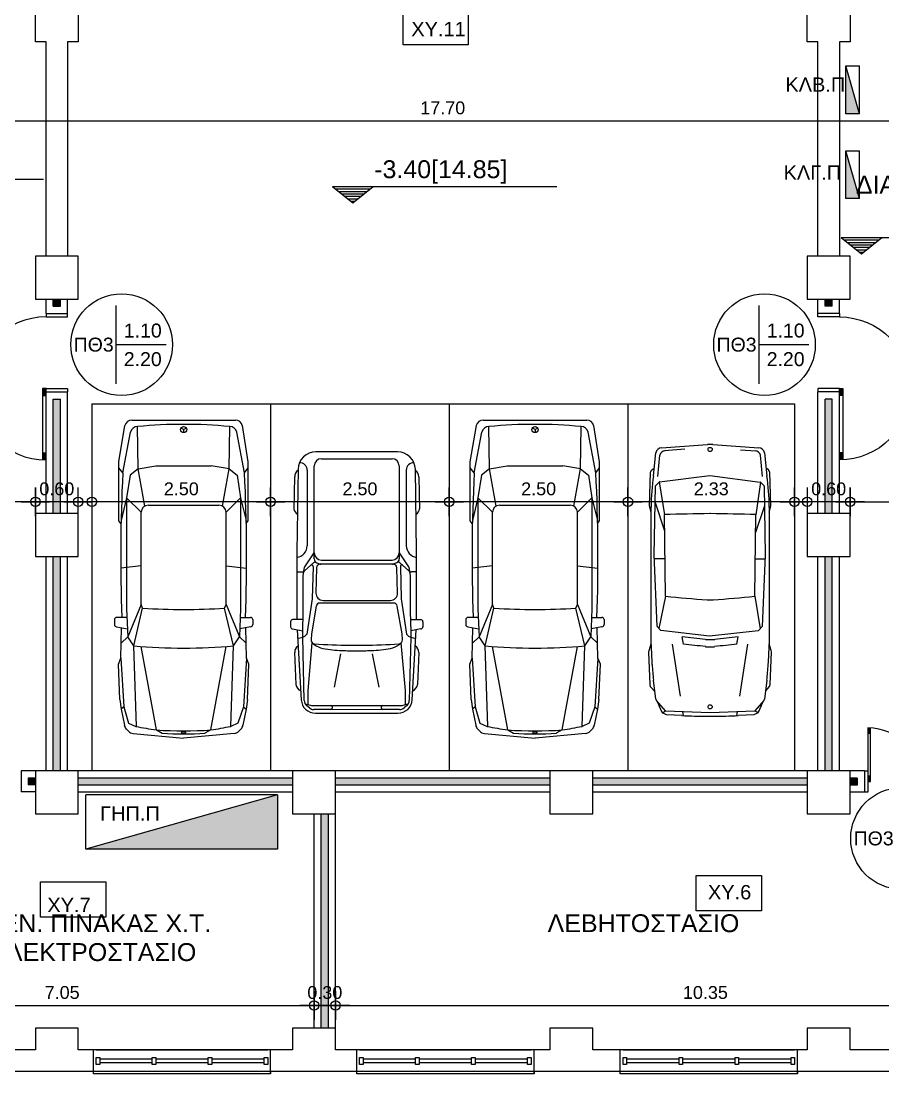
# Model space of a CAD drawing. Header units: metres. Extents: x -11 to 85, y -301 to 135.
# Drawn here: x 25.37 to 37.43, y -285.64 to -270.91 of the extents above; entities that cross this region are included whole.
import ezdxf
from ezdxf.enums import TextEntityAlignment as Align

# ---------------------------------------------------------------- set-up
doc = ezdxf.new("R2010")
doc.units = ezdxf.units.M
doc.header["$LTSCALE"] = 0.036
doc.header["$PDMODE"] = 2
for name, color, linetype in [('arxitek ypogeio', 252, 'Continuous'), ('DIMBLK', 252, 'Continuous'), ('electext', 20, 'Continuous'), ('HLEK-SYMBOL', 3, 'Continuous'), ('HLEK_FL001_SYMBOLS', 230, 'Continuous'), ('Parathira', 252, 'Continuous')]:
    doc.layers.add(name, color=color, linetype=linetype)
doc.styles.add('COMU-N', font='arial.ttf')
doc.styles.get("Standard").update_dxf_attribs({"font": 'arial.ttf'})
doc.styles.add('W4MS2', font='W4MS2.shx')
doc.dimstyles.new('CADWDOT', dxfattribs={"dimscale": 0.1, "dimtxt": 1.8, "dimasz": 0.08, "dimexe": 2, "dimexo": 0, "dimgap": 0.09, "dimtad": 0, "dimrnd": 0.001, "dimzin": 0, "dimdsep": 46, "dimtxsty": 'Standard', "dimblk1": 'ARTDIM', "dimblk2": 'ARTDIM', "dimsah": 1, "dimcen": 0.09, "dimdle": 0.05, "dimse1": 1, "dimse2": 1, "dimadec": 0, "dimazin": 0, "dimtfac": 1, "dimtmove": 0, "dimatfit": 3, "dimldrblk": 'ARTDIM', "dimfxl": 2, "dimtvp": 0.9999, "dimtolj": 1, "dimtzin": 0, "dimarcsym": 0})

# ---------------------------------------------------------------- blocks, each defined once
blk = doc.blocks.new('ARTDIM')
at = {"layer": 'DIMBLK'}
for p, q in [((0, -24.9975), (0, 24.9975)), ((-24.9975, 0), (24.9975, 0))]:
    blk.add_line(p, q, dxfattribs=at)
blk.add_circle((0, 0), 8.25, dxfattribs=at)
blk = doc.blocks.new('*D1587')
at = {"layer": 'arxitek ypogeio', "color": 0, "lineweight": -2}
blk.add_line((22.432, -272.303), (40.116, -272.303), dxfattribs=at)
at = {"layer": 'Defpoints', "color": 0, "transparency": 16777216}
for p in [(40.124, -272.303), (22.424, -272.383), (40.124, -272.696)]:
    blk.add_point(p, dxfattribs=at)
at = {"layer": 'arxitek ypogeio', "color": 0, "lineweight": -2, "xscale": 0.008, "yscale": 0.008, "zscale": 0.008, "rotation": 180}
blk.add_blockref('ARTDIM', (22.424, -272.303), dxfattribs=at)
at = {"layer": 'arxitek ypogeio', "color": 0, "lineweight": -2, "xscale": 0.008, "yscale": 0.008, "zscale": 0.008}
blk.add_blockref('ARTDIM', (40.124, -272.303), dxfattribs=at)
at = {"layer": 'arxitek ypogeio', "color": 0, "insert": (31.274, -272.123), "char_height": 0.18, "attachment_point": 5}
blk.add_mtext('\\A1;17.70', dxfattribs=at)
blk = doc.blocks.new('*D1596')
at = {"layer": 'arxitek ypogeio', "color": 0, "lineweight": -2}
blk.add_line((22.432, -284.677), (29.466, -284.677), dxfattribs=at)
at = {"layer": 'Defpoints', "color": 0, "transparency": 16777216}
for p in [(22.424, -282.583), (29.474, -282.583), (29.474, -284.677)]:
    blk.add_point(p, dxfattribs=at)
at = {"layer": 'arxitek ypogeio', "color": 0, "lineweight": -2, "xscale": 0.008, "yscale": 0.008, "zscale": 0.008, "rotation": 180}
blk.add_blockref('ARTDIM', (22.424, -284.677), dxfattribs=at)
at = {"layer": 'arxitek ypogeio', "color": 0, "lineweight": -2, "xscale": 0.008, "yscale": 0.008, "zscale": 0.008}
blk.add_blockref('ARTDIM', (29.474, -284.677), dxfattribs=at)
at = {"layer": 'arxitek ypogeio', "color": 0, "insert": (25.949, -284.497), "char_height": 0.18, "attachment_point": 5}
blk.add_mtext('\\A1;7.05', dxfattribs=at)
blk = doc.blocks.new('*D1597')
at = {"layer": 'arxitek ypogeio', "color": 0, "lineweight": -2}
blk.add_line((29.482, -284.677), (29.766, -284.677), dxfattribs=at)
at = {"layer": 'Defpoints', "color": 0, "transparency": 16777216}
for p in [(29.474, -283.496), (29.774, -283.496), (29.774, -284.677)]:
    blk.add_point(p, dxfattribs=at)
at = {"layer": 'arxitek ypogeio', "color": 0, "lineweight": -2, "xscale": 0.008, "yscale": 0.008, "zscale": 0.008, "rotation": 180}
blk.add_blockref('ARTDIM', (29.474, -284.677), dxfattribs=at)
at = {"layer": 'arxitek ypogeio', "color": 0, "lineweight": -2, "xscale": 0.008, "yscale": 0.008, "zscale": 0.008}
blk.add_blockref('ARTDIM', (29.774, -284.677), dxfattribs=at)
at = {"layer": 'arxitek ypogeio', "color": 0, "insert": (29.624, -284.497), "char_height": 0.18, "attachment_point": 5}
blk.add_mtext('\\A1;0.30', dxfattribs=at)
blk = doc.blocks.new('*D1598')
at = {"layer": 'arxitek ypogeio', "color": 0, "lineweight": -2}
blk.add_line((29.782, -284.677), (40.116, -284.677), dxfattribs=at)
at = {"layer": 'Defpoints', "color": 0, "transparency": 16777216}
for p in [(29.774, -281.996), (40.124, -281.996), (40.124, -284.677)]:
    blk.add_point(p, dxfattribs=at)
at = {"layer": 'arxitek ypogeio', "color": 0, "lineweight": -2, "xscale": 0.008, "yscale": 0.008, "zscale": 0.008, "rotation": 180}
blk.add_blockref('ARTDIM', (29.774, -284.677), dxfattribs=at)
at = {"layer": 'arxitek ypogeio', "color": 0, "lineweight": -2, "xscale": 0.008, "yscale": 0.008, "zscale": 0.008}
blk.add_blockref('ARTDIM', (40.124, -284.677), dxfattribs=at)
at = {"layer": 'arxitek ypogeio', "color": 0, "insert": (34.949, -284.497), "char_height": 0.18, "attachment_point": 5}
blk.add_mtext('\\A1;10.35', dxfattribs=at)
blk = doc.blocks.new('*D1633')
at = {"layer": 'arxitek ypogeio', "color": 0, "lineweight": -2}
blk.add_line((36.982, -277.632), (40.116, -277.632), dxfattribs=at)
at = {"layer": 'Defpoints', "color": 0, "transparency": 16777216}
for p in [(40.124, -277.632), (36.974, -278.396), (40.124, -278.396)]:
    blk.add_point(p, dxfattribs=at)
at = {"layer": 'arxitek ypogeio', "color": 0, "lineweight": -2, "xscale": 0.008, "yscale": 0.008, "zscale": 0.008, "rotation": 180}
blk.add_blockref('ARTDIM', (36.974, -277.632), dxfattribs=at)
at = {"layer": 'arxitek ypogeio', "color": 0, "lineweight": -2, "xscale": 0.008, "yscale": 0.008, "zscale": 0.008}
blk.add_blockref('ARTDIM', (40.124, -277.632), dxfattribs=at)
at = {"layer": 'arxitek ypogeio', "color": 0, "insert": (38.549, -277.452), "char_height": 0.18, "attachment_point": 5}
blk.add_mtext('\\A1;3.15', dxfattribs=at)
blk = doc.blocks.new('*D1634')
at = {"layer": 'arxitek ypogeio', "color": 0, "lineweight": -2}
blk.add_line((36.966, -277.632), (36.382, -277.632), dxfattribs=at)
at = {"layer": 'Defpoints', "color": 0, "transparency": 16777216}
for p in [(36.374, -277.632), (36.374, -277.796), (36.974, -277.796)]:
    blk.add_point(p, dxfattribs=at)
at = {"layer": 'arxitek ypogeio', "color": 0, "lineweight": -2, "xscale": 0.008, "yscale": 0.008, "zscale": 0.008, "rotation": 180}
blk.add_blockref('ARTDIM', (36.374, -277.632), dxfattribs=at)
at = {"layer": 'arxitek ypogeio', "color": 0, "lineweight": -2, "xscale": 0.008, "yscale": 0.008, "zscale": 0.008}
blk.add_blockref('ARTDIM', (36.974, -277.632), dxfattribs=at)
at = {"layer": 'arxitek ypogeio', "color": 0, "insert": (36.674, -277.452), "char_height": 0.18, "attachment_point": 5}
blk.add_mtext('\\A1;0.60', dxfattribs=at)
blk = doc.blocks.new('*D1635')
at = {"layer": 'arxitek ypogeio', "color": 0, "lineweight": -2}
blk.add_line((36.187, -277.632), (33.874, -277.632), dxfattribs=at)
at = {"layer": 'Defpoints', "color": 0, "transparency": 16777216}
for p in [(33.866, -276.26), (36.195, -276.26), (33.866, -277.632)]:
    blk.add_point(p, dxfattribs=at)
at = {"layer": 'arxitek ypogeio', "color": 0, "lineweight": -2, "xscale": 0.008, "yscale": 0.008, "zscale": 0.008, "rotation": 180}
blk.add_blockref('ARTDIM', (33.866, -277.632), dxfattribs=at)
at = {"layer": 'arxitek ypogeio', "color": 0, "lineweight": -2, "xscale": 0.008, "yscale": 0.008, "zscale": 0.008}
blk.add_blockref('ARTDIM', (36.195, -277.632), dxfattribs=at)
at = {"layer": 'arxitek ypogeio', "color": 0, "insert": (35.031, -277.452), "char_height": 0.18, "attachment_point": 5}
blk.add_mtext('\\A1;2.33', dxfattribs=at)
blk = doc.blocks.new('*D1636')
at = {"layer": 'arxitek ypogeio', "color": 0, "lineweight": -2}
blk.add_line((33.858, -277.632), (31.374, -277.632), dxfattribs=at)
at = {"layer": 'Defpoints', "color": 0, "transparency": 16777216}
for p in [(31.366, -276.26), (33.866, -276.26), (31.366, -277.632)]:
    blk.add_point(p, dxfattribs=at)
at = {"layer": 'arxitek ypogeio', "color": 0, "lineweight": -2, "xscale": 0.008, "yscale": 0.008, "zscale": 0.008, "rotation": 180}
blk.add_blockref('ARTDIM', (31.366, -277.632), dxfattribs=at)
at = {"layer": 'arxitek ypogeio', "color": 0, "lineweight": -2, "xscale": 0.008, "yscale": 0.008, "zscale": 0.008}
blk.add_blockref('ARTDIM', (33.866, -277.632), dxfattribs=at)
at = {"layer": 'arxitek ypogeio', "color": 0, "insert": (32.616, -277.452), "char_height": 0.18, "attachment_point": 5}
blk.add_mtext('\\A1;2.50', dxfattribs=at)
blk = doc.blocks.new('*D1637')
at = {"layer": 'arxitek ypogeio', "color": 0, "lineweight": -2}
blk.add_line((31.358, -277.632), (28.874, -277.632), dxfattribs=at)
at = {"layer": 'Defpoints', "color": 0, "transparency": 16777216}
for p in [(28.866, -276.26), (31.366, -276.26), (28.866, -277.632)]:
    blk.add_point(p, dxfattribs=at)
at = {"layer": 'arxitek ypogeio', "color": 0, "lineweight": -2, "xscale": 0.008, "yscale": 0.008, "zscale": 0.008, "rotation": 180}
blk.add_blockref('ARTDIM', (28.866, -277.632), dxfattribs=at)
at = {"layer": 'arxitek ypogeio', "color": 0, "lineweight": -2, "xscale": 0.008, "yscale": 0.008, "zscale": 0.008}
blk.add_blockref('ARTDIM', (31.366, -277.632), dxfattribs=at)
at = {"layer": 'arxitek ypogeio', "color": 0, "insert": (30.116, -277.452), "char_height": 0.18, "attachment_point": 5}
blk.add_mtext('\\A1;2.50', dxfattribs=at)
blk = doc.blocks.new('*D1638')
at = {"layer": 'arxitek ypogeio', "color": 0, "lineweight": -2}
blk.add_line((28.858, -277.632), (26.374, -277.632), dxfattribs=at)
at = {"layer": 'Defpoints', "color": 0, "transparency": 16777216}
for p in [(26.366, -276.26), (28.866, -276.26), (26.366, -277.632)]:
    blk.add_point(p, dxfattribs=at)
at = {"layer": 'arxitek ypogeio', "color": 0, "lineweight": -2, "xscale": 0.008, "yscale": 0.008, "zscale": 0.008, "rotation": 180}
blk.add_blockref('ARTDIM', (26.366, -277.632), dxfattribs=at)
at = {"layer": 'arxitek ypogeio', "color": 0, "lineweight": -2, "xscale": 0.008, "yscale": 0.008, "zscale": 0.008}
blk.add_blockref('ARTDIM', (28.866, -277.632), dxfattribs=at)
at = {"layer": 'arxitek ypogeio', "color": 0, "insert": (27.616, -277.452), "char_height": 0.18, "attachment_point": 5}
blk.add_mtext('\\A1;2.50', dxfattribs=at)
blk = doc.blocks.new('*D1639')
at = {"layer": 'arxitek ypogeio', "color": 0, "lineweight": -2}
blk.add_line((26.166, -277.632), (25.582, -277.632), dxfattribs=at)
at = {"layer": 'Defpoints', "color": 0, "transparency": 16777216}
for p in [(25.574, -277.632), (25.574, -277.796), (26.174, -277.796)]:
    blk.add_point(p, dxfattribs=at)
at = {"layer": 'arxitek ypogeio', "color": 0, "lineweight": -2, "xscale": 0.008, "yscale": 0.008, "zscale": 0.008, "rotation": 180}
blk.add_blockref('ARTDIM', (25.574, -277.632), dxfattribs=at)
at = {"layer": 'arxitek ypogeio', "color": 0, "lineweight": -2, "xscale": 0.008, "yscale": 0.008, "zscale": 0.008}
blk.add_blockref('ARTDIM', (26.174, -277.632), dxfattribs=at)
at = {"layer": 'arxitek ypogeio', "color": 0, "insert": (25.874, -277.452), "char_height": 0.18, "attachment_point": 5}
blk.add_mtext('\\A1;0.60', dxfattribs=at)
blk = doc.blocks.new('*D1640')
at = {"layer": 'arxitek ypogeio', "color": 0, "lineweight": -2}
blk.add_line((25.566, -277.632), (22.432, -277.632), dxfattribs=at)
at = {"layer": 'Defpoints', "color": 0, "transparency": 16777216}
for p in [(22.424, -277.632), (22.424, -277.796), (25.574, -277.796)]:
    blk.add_point(p, dxfattribs=at)
at = {"layer": 'arxitek ypogeio', "color": 0, "lineweight": -2, "xscale": 0.008, "yscale": 0.008, "zscale": 0.008, "rotation": 180}
blk.add_blockref('ARTDIM', (22.424, -277.632), dxfattribs=at)
at = {"layer": 'arxitek ypogeio', "color": 0, "lineweight": -2, "xscale": 0.008, "yscale": 0.008, "zscale": 0.008}
blk.add_blockref('ARTDIM', (25.574, -277.632), dxfattribs=at)
at = {"layer": 'arxitek ypogeio', "color": 0, "insert": (23.999, -277.452), "char_height": 0.18, "attachment_point": 5}
blk.add_mtext('\\A1;3.15', dxfattribs=at)
blk = doc.blocks.new('A$C796D02E1')
at = {"layer": 'Parathira'}
for p, q in [((0.3, 0.95), (0.3, -0.05)), ((0.31, 0.85), (0.31, 0.95)), ((0.32, 0.85), (0.32, 0.95)), ((0.33, 0.85), (0.33, 0.95)), ((0.34, 0.85), (0.34, 0.949)), ((0.35, -0.05), (0.35, 0.949)), ((0.35, 0.85), (0.3, 0.85)), ((0, -0.05), (0, 0)), ((0.35, 0.05), (0.3, 0.05)), ((0.3, 0), (0.3, -0.05)), ((0.31, -0.05), (0.31, 0.05)), ((0.32, -0.05), (0.32, 0.05)), ((0.33, -0.05), (0.33, 0.05)), ((0.34, -0.05), (0.34, 0.05)), ((0.3, -0.05), (0, -0.05)), ((0.3, -0.05), (0.35, -0.05)), ((0, -1.05), (0, -1.1)), ((0.3, -1.05), (0, -1.05)), ((0.3, -1.05), (0.25, -1.05)), ((0.3, -1.1), (0.3, -1.05))]:
    blk.add_line(p, q, dxfattribs=at)
blk.add_arc((0.3, -0.05), 1, 270, 90, dxfattribs=at)
blk = doc.blocks.new('A$C52D13D70')
at = {"layer": 'Parathira'}
for p, q in [((-0.33, 0.04), (-0.33, -2.44)), ((-0.3, 0.04), (-0.33, 0.04)), ((-0.1, 0), (-0.2, 0)), ((-0.2, 0), (-0.2, -0.05)), ((-0.1, -0.05), (-0.1, 0)), ((0, 0), (0, -2.4)), ((-0.2, -0.05), (-0.1, -0.05)), ((-0.175, -0.05), (-0.175, -0.783)), ((-0.125, -0.05), (-0.125, -0.783)), ((-0.1, -0.783), (-0.2, -0.783)), ((-0.2, -0.783), (-0.2, -0.833)), ((-0.2, -0.833), (-0.1, -0.833)), ((-0.175, -0.833), (-0.175, -1.567)), ((-0.125, -0.833), (-0.125, -1.567)), ((-0.1, -0.833), (-0.1, -0.783)), ((-0.1, -1.567), (-0.2, -1.567)), ((-0.2, -1.567), (-0.2, -1.617)), ((-0.2, -1.617), (-0.1, -1.617)), ((-0.175, -1.617), (-0.175, -2.35)), ((-0.125, -1.617), (-0.125, -2.35)), ((-0.1, -1.617), (-0.1, -1.567)), ((-0.1, -2.35), (-0.2, -2.35)), ((-0.2, -2.35), (-0.2, -2.4)), ((-0.1, -2.4), (-0.1, -2.35)), ((-0.33, -2.44), (-0.3, -2.44)), ((-0.2, -2.4), (-0.1, -2.4))]:
    blk.add_line(p, q, dxfattribs=at)
blk = doc.blocks.new('A$C31B96D1E')
at = {"layer": 'Parathira'}
for p, q in [((0.05, 0.6), (0.05, -0.15)), ((0.057, 0.525), (0.057, 0.6)), ((0.065, 0.525), (0.065, 0.6)), ((0.072, 0.525), (0.072, 0.6)), ((0.08, 0.525), (0.08, 0.599)), ((0.087, -0.15), (0.087, 0.599)), ((1.512, -0.15), (1.512, 0.599)), ((1.52, 0.525), (1.52, 0.599)), ((1.527, 0.525), (1.527, 0.6)), ((1.535, 0.525), (1.535, 0.6)), ((1.542, 0.525), (1.542, 0.6)), ((1.55, 0.6), (1.55, -0.15)), ((0.087, 0.525), (0.05, 0.525)), ((1.512, 0.525), (1.55, 0.525)), ((0, 0), (0.05, 0)), ((0.05, 0), (0.05, -0.3)), ((1.6, 0), (1.55, 0)), ((1.55, 0), (1.55, -0.3)), ((0.087, -0.075), (0.05, -0.075)), ((0.057, -0.15), (0.057, -0.075)), ((0.065, -0.15), (0.065, -0.075)), ((0.072, -0.15), (0.072, -0.075)), ((0.08, -0.15), (0.08, -0.075)), ((1.512, -0.075), (1.55, -0.075)), ((1.52, -0.15), (1.52, -0.075)), ((1.527, -0.15), (1.527, -0.075)), ((1.535, -0.15), (1.535, -0.075)), ((1.542, -0.15), (1.542, -0.075)), ((0.05, -0.15), (0.087, -0.15)), ((1.55, -0.15), (1.512, -0.15)), ((0.05, -0.3), (0, -0.3)), ((1.55, -0.3), (1.6, -0.3))]:
    blk.add_line(p, q, dxfattribs=at)
for centre, start, end in [((0.05, -0.15), 0, 90), ((1.55, -0.15), 90, 180)]:
    blk.add_arc(centre, 0.75, start, end, dxfattribs=at)
blk = doc.blocks.new('gJ6_a28')
at = {"layer": 'HLEK-SYMBOL', "color": 0, "linetype": 'Continuous'}
for p, q in [((-0.67, 0), (-0.67, 0.19)), ((-0.67, 0.19), (0, 0.19)), ((-0.67, 0), (0, 0.19)), ((0, 0.19), (0, 0)), ((-0.67, 0), (0, 0))]:
    blk.add_line(p, q, dxfattribs=at)
at = {"layer": 'HLEK-SYMBOL', "color": 0}
blk.add_solid([(-0.67, 0.19), (0, 0.19), (-0.67, 0)], dxfattribs=at)
at = {"layer": 'HLEK-SYMBOL', "color": 0, "style": 'W4MS2', "flags": 8}
blk.add_attdef('NODE_NUMBER', (0.018, 0.0914), '', height=0.1, dxfattribs=at)
blk.add_attdef('NODE_NUMBER', (0.018, 0.0914), '', height=0.1, dxfattribs=at)

msp = doc.modelspace()

# ---------------------------------------------------------------- hatches: boundary and pattern name
at = {"layer": 'arxitek ypogeio'}
for points in [[(25.924, -274.796), (25.824, -274.796), (25.824, -274.896), (25.924, -274.896)], [(36.724, -274.796), (36.624, -274.796), (36.624, -274.896), (36.724, -274.896)], [(25.924, -276.196), (25.824, -276.196), (25.824, -277.796), (25.924, -277.796)], [(36.724, -276.196), (36.624, -276.196), (36.624, -277.796), (36.724, -277.796)], [(25.924, -278.396), (25.824, -278.396), (25.824, -281.396), (25.924, -281.396)], [(36.724, -278.396), (36.624, -278.396), (36.624, -281.396), (36.724, -281.396)], [(25.574, -281.496), (25.474, -281.496), (25.474, -281.591), (25.574, -281.591)], [(29.174, -281.496), (26.174, -281.496), (26.174, -281.596), (29.174, -281.596)], [(32.774, -281.496), (29.774, -281.496), (29.774, -281.596), (32.774, -281.596)], [(36.374, -281.496), (33.374, -281.496), (33.374, -281.596), (36.374, -281.596)], [(37.074, -281.496), (36.974, -281.496), (36.974, -281.596), (37.074, -281.596)], [(29.674, -281.996), (29.574, -281.996), (29.574, -284.996), (29.674, -284.996)]]:
    msp.add_hatch(color=256, dxfattribs=at).paths.add_polyline_path(points)

# ---------------------------------------------------------------- linework, layer by layer
for p, q in [((22.549, -273.121), (25.69, -273.121)), ((29.73, -273.221), (30.015, -273.45)), ((29.73, -273.221), (32.871, -273.221)), ((29.773, -273.256), (30.257, -273.256)), ((29.816, -273.29), (30.215, -273.29)), ((29.858, -273.324), (30.172, -273.324)), ((30.015, -273.45), (30.3, -273.221)), ((29.901, -273.358), (30.129, -273.358)), ((29.944, -273.393), (30.086, -273.393)), ((29.987, -273.427), (30.044, -273.427)), ((36.848, -273.935), (37.133, -274.163)), ((36.848, -273.935), (39.989, -273.935)), ((37.133, -274.163), (37.418, -273.935)), ((36.891, -273.969), (37.375, -273.969)), ((36.933, -274.003), (37.333, -274.003)), ((36.976, -274.037), (37.29, -274.037)), ((37.019, -274.072), (37.247, -274.072)), ((37.062, -274.106), (37.204, -274.106)), ((37.104, -274.14), (37.162, -274.14)), ((25.724, -274.996), (25.724, -274.796)), ((25.824, -274.896), (25.824, -274.796)), ((25.924, -274.896), (25.924, -274.796)), ((26.024, -274.996), (26.024, -274.796)), ((36.524, -274.996), (36.524, -274.796)), ((36.624, -274.896), (36.624, -274.796)), ((36.724, -274.896), (36.724, -274.796)), ((36.824, -274.996), (36.824, -274.796)), ((25.824, -274.896), (25.924, -274.896)), ((26.702, -274.884), (26.702, -275.984)), ((35.697, -274.884), (35.697, -275.984)), ((36.724, -274.896), (36.624, -274.896)), ((25.724, -274.996), (26.024, -274.996)), ((36.824, -274.996), (36.524, -274.996)), ((26.702, -275.434), (27.402, -275.434)), ((35.697, -275.434), (36.397, -275.434)), ((25.724, -277.796), (25.724, -276.096)), ((25.724, -276.096), (26.024, -276.096)), ((26.024, -277.796), (26.024, -276.096)), ((36.524, -277.796), (36.524, -276.096)), ((36.824, -276.096), (36.524, -276.096)), ((36.824, -277.796), (36.824, -276.096)), ((25.824, -276.196), (25.924, -276.196)), ((25.824, -277.796), (25.824, -276.196)), ((25.924, -277.796), (25.924, -276.196)), ((26.366, -276.26), (26.366, -281.396)), ((26.366, -276.26), (36.195, -276.26)), ((28.866, -276.26), (28.866, -281.396)), ((31.366, -276.26), (31.366, -281.396)), ((33.866, -276.26), (33.866, -281.396)), ((36.195, -276.26), (36.195, -281.396)), ((36.724, -276.196), (36.624, -276.196)), ((36.624, -277.796), (36.624, -276.196)), ((36.724, -277.796), (36.724, -276.196)), ((26.744, -277.075), (26.828, -276.567)), ((26.925, -276.489), (28.372, -276.489)), ((27.011, -277.169), (27.004, -276.579)), ((28.286, -277.169), (28.293, -276.579)), ((28.553, -277.075), (28.47, -276.567)), ((31.66, -277.075), (31.744, -276.567)), ((31.841, -276.489), (33.288, -276.489)), ((31.927, -277.169), (31.92, -276.579)), ((33.202, -277.169), (33.209, -276.579)), ((33.469, -277.075), (33.386, -276.567)), ((26.796, -277.229), (26.906, -276.657)), ((27.649, -276.622), (27.614, -276.602)), ((27.649, -276.622), (27.684, -276.601)), ((27.649, -276.622), (27.649, -276.662)), ((28.501, -277.229), (28.391, -276.657)), ((31.712, -277.229), (31.823, -276.657)), ((32.565, -276.622), (32.53, -276.602)), ((32.565, -276.622), (32.6, -276.601)), ((32.565, -276.622), (32.565, -276.662)), ((33.417, -277.229), (33.307, -276.657)), ((34.334, -276.879), (34.979, -276.832)), ((35.052, -276.832), (35.697, -276.879)), ((30.071, -276.934), (29.5, -276.934)), ((29.576, -277.029), (30.071, -277.029)), ((30.641, -276.934), (30.071, -276.934)), ((30.071, -277.029), (30.565, -277.029)), ((34.222, -277.267), (34.255, -276.947)), ((34.284, -277.277), (34.313, -276.982)), ((34.663, -276.898), (34.376, -276.919)), ((35.441, -276.903), (35.655, -276.919)), ((35.747, -277.277), (35.718, -276.982)), ((35.776, -276.947), (35.808, -277.267)), ((26.744, -277.899), (26.744, -277.075)), ((26.744, -277.159), (26.744, -277.075)), ((26.796, -277.229), (26.744, -277.159)), ((27.011, -277.169), (26.901, -277.259)), ((27.011, -277.169), (27.261, -277.129)), ((27.104, -277.693), (27.011, -277.169)), ((27.261, -277.129), (28.036, -277.129)), ((28.286, -277.169), (28.036, -277.129)), ((28.194, -277.693), (28.286, -277.169)), ((28.286, -277.169), (28.396, -277.259)), ((28.501, -277.229), (28.553, -277.159)), ((28.553, -277.899), (28.553, -277.075)), ((29.25, -277.176), (29.232, -278.333)), ((29.476, -278.43), (29.476, -277.129)), ((30.665, -277.129), (30.665, -278.43)), ((30.909, -278.333), (30.891, -277.176)), ((31.66, -277.899), (31.66, -277.075)), ((31.66, -277.159), (31.66, -277.075)), ((31.712, -277.229), (31.66, -277.159)), ((31.927, -277.169), (31.817, -277.259)), ((31.927, -277.169), (32.177, -277.129)), ((32.02, -277.693), (31.927, -277.169)), ((32.177, -277.129), (32.952, -277.129)), ((33.202, -277.169), (32.952, -277.129)), ((33.11, -277.693), (33.202, -277.169)), ((33.202, -277.169), (33.312, -277.259)), ((33.417, -277.229), (33.469, -277.159)), ((33.469, -277.899), (33.469, -277.075)), ((34.198, -277.186), (34.233, -277.16)), ((35.833, -277.186), (35.798, -277.16)), ((26.901, -277.259), (26.851, -277.579)), ((28.396, -277.259), (28.446, -277.579)), ((29.202, -277.283), (29.191, -277.729)), ((29.378, -277.188), (29.378, -278.247)), ((30.763, -277.188), (30.763, -278.247)), ((30.939, -277.283), (30.95, -277.729)), ((31.817, -277.259), (31.767, -277.579)), ((33.312, -277.259), (33.362, -277.579)), ((34.167, -277.689), (34.182, -277.218)), ((34.182, -277.218), (34.198, -277.186)), ((34.306, -277.354), (35.011, -277.266)), ((35.013, -277.266), (35.717, -277.357)), ((35.849, -277.218), (35.833, -277.186)), ((35.864, -277.689), (35.849, -277.218)), ((34.232, -278.375), (34.252, -277.411)), ((34.254, -277.404), (34.3, -277.357)), ((34.303, -277.354), (34.375, -277.813)), ((35.721, -277.358), (35.655, -277.813)), ((35.723, -277.36), (35.769, -277.408)), ((35.772, -277.414), (35.787, -278.379)), ((26.851, -277.579), (26.773, -277.896)), ((27.055, -277.779), (26.851, -277.579)), ((26.851, -277.579), (26.851, -279.129)), ((28.242, -277.779), (28.446, -277.579)), ((28.446, -277.579), (28.524, -277.896)), ((28.446, -277.579), (28.446, -279.129)), ((31.767, -277.579), (31.689, -277.896)), ((31.971, -277.779), (31.767, -277.579)), ((31.767, -277.579), (31.767, -279.129)), ((33.158, -277.779), (33.362, -277.579)), ((33.362, -277.579), (33.441, -277.896)), ((33.362, -277.579), (33.362, -279.129)), ((27.155, -277.679), (28.142, -277.679)), ((32.071, -277.679), (33.058, -277.679)), ((34.19, -277.776), (34.167, -277.689)), ((34.19, -279.633), (34.19, -277.705)), ((34.247, -277.643), (34.378, -278.038)), ((35.776, -277.687), (35.652, -278.061)), ((35.841, -277.776), (35.864, -277.689)), ((35.841, -277.705), (35.841, -279.633)), ((26.772, -277.936), (26.744, -277.899)), ((27.055, -279.069), (27.055, -277.779)), ((28.242, -279.069), (28.242, -277.779)), ((28.525, -277.936), (28.553, -277.899)), ((31.688, -277.936), (31.66, -277.899)), ((31.971, -279.069), (31.971, -277.779)), ((33.158, -279.069), (33.158, -277.779)), ((33.441, -277.936), (33.469, -277.899)), ((34.39, -278.952), (34.375, -277.811)), ((35.641, -278.952), (35.656, -277.811)), ((29.232, -278.333), (29.233, -278.399)), ((29.345, -278.54), (29.476, -278.346)), ((30.665, -278.346), (30.797, -278.54)), ((30.908, -278.399), (30.909, -278.333)), ((25.724, -281.396), (25.724, -278.396)), ((25.824, -281.396), (25.824, -278.396)), ((25.924, -281.396), (25.924, -278.396)), ((26.024, -281.396), (26.024, -278.396)), ((29.233, -278.399), (29.233, -278.465)), ((29.233, -278.465), (29.233, -278.528)), ((29.345, -278.594), (29.467, -278.485)), ((29.498, -278.479), (29.55, -278.501)), ((30.071, -278.505), (29.559, -278.505)), ((29.576, -278.447), (30.071, -278.447)), ((30.071, -278.447), (30.565, -278.447)), ((30.582, -278.505), (30.071, -278.505)), ((30.643, -278.479), (30.591, -278.501)), ((30.796, -278.594), (30.674, -278.485)), ((30.908, -278.465), (30.908, -278.399)), ((30.908, -278.528), (30.908, -278.465)), ((34.272, -279.372), (34.232, -278.376)), ((34.382, -278.429), (34.235, -278.429)), ((35.648, -278.429), (35.785, -278.429)), ((35.787, -278.38), (35.743, -279.375)), ((36.524, -281.396), (36.524, -278.396)), ((36.624, -281.396), (36.624, -278.396)), ((36.724, -281.396), (36.724, -278.396)), ((36.824, -281.396), (36.824, -278.396)), ((27.055, -278.529), (26.768, -278.562)), ((28.242, -278.529), (28.53, -278.562)), ((29.233, -278.528), (29.233, -278.579)), ((29.233, -278.579), (29.233, -278.646)), ((29.233, -278.612), (29.305, -278.613)), ((29.233, -278.646), (29.233, -278.915)), ((29.321, -278.666), (29.341, -278.547)), ((29.46, -278.535), (29.449, -278.991)), ((29.509, -278.554), (29.5, -278.91)), ((30.641, -278.91), (30.632, -278.554)), ((30.681, -278.535), (30.693, -278.991)), ((30.8, -278.547), (30.82, -278.666)), ((30.908, -278.612), (30.836, -278.613)), ((30.908, -278.579), (30.908, -278.528)), ((30.908, -278.646), (30.908, -278.579)), ((30.908, -278.915), (30.908, -278.646)), ((31.971, -278.529), (31.684, -278.562)), ((33.158, -278.529), (33.446, -278.562)), ((29.321, -279.171), (29.321, -278.666)), ((30.82, -278.666), (30.82, -279.171)), ((29.233, -278.915), (29.233, -278.966)), ((30.908, -278.966), (30.908, -278.915)), ((27.055, -279.069), (26.868, -279.519)), ((27.075, -279.119), (27.055, -279.069)), ((28.222, -279.119), (28.242, -279.069)), ((28.242, -279.069), (28.429, -279.519)), ((29.233, -278.966), (29.232, -279.016)), ((29.232, -279.016), (29.232, -279.063)), ((29.232, -279.063), (29.232, -279.11)), ((29.449, -278.991), (29.374, -279.486)), ((29.504, -279.09), (29.436, -279.48)), ((30.071, -279.049), (29.553, -279.049)), ((29.6, -279.012), (30.071, -279.012)), ((30.071, -279.012), (30.541, -279.012)), ((30.588, -279.049), (30.071, -279.049)), ((30.705, -279.48), (30.637, -279.09)), ((30.693, -278.991), (30.767, -279.486)), ((30.909, -279.016), (30.908, -278.966)), ((30.909, -279.063), (30.909, -279.016)), ((30.909, -279.11), (30.909, -279.063)), ((31.971, -279.069), (31.784, -279.519)), ((31.991, -279.119), (31.971, -279.069)), ((33.138, -279.119), (33.158, -279.069)), ((33.158, -279.069), (33.345, -279.519)), ((34.391, -278.953), (34.298, -279.403)), ((35.64, -278.953), (35.717, -279.407)), ((26.851, -279.129), (26.868, -279.519)), ((26.951, -279.649), (27.075, -279.119)), ((28.346, -279.649), (28.222, -279.119)), ((28.446, -279.129), (28.429, -279.519)), ((29.232, -279.11), (29.232, -279.158)), ((29.232, -279.158), (29.232, -279.205)), ((29.232, -279.205), (29.233, -279.254)), ((29.315, -279.448), (29.321, -279.171)), ((30.82, -279.171), (30.826, -279.448)), ((30.908, -279.254), (30.909, -279.205)), ((30.909, -279.158), (30.909, -279.11)), ((30.909, -279.205), (30.909, -279.158)), ((31.767, -279.129), (31.784, -279.519)), ((31.867, -279.649), (31.991, -279.119)), ((33.262, -279.649), (33.138, -279.119)), ((33.362, -279.129), (33.345, -279.519)), ((26.681, -279.279), (26.681, -279.349)), ((26.856, -279.249), (26.711, -279.249)), ((26.711, -279.379), (26.862, -279.409)), ((28.586, -279.379), (28.435, -279.409)), ((28.441, -279.249), (28.586, -279.249)), ((28.616, -279.279), (28.616, -279.349)), ((29.144, -279.31), (29.144, -279.38)), ((29.319, -279.28), (29.174, -279.28)), ((29.233, -279.254), (29.233, -279.28)), ((30.823, -279.28), (30.967, -279.28)), ((30.908, -279.28), (30.908, -279.254)), ((30.997, -279.31), (30.997, -279.38)), ((31.597, -279.279), (31.597, -279.349)), ((31.772, -279.249), (31.627, -279.249)), ((31.627, -279.379), (31.778, -279.409)), ((33.502, -279.379), (33.351, -279.409)), ((33.358, -279.249), (33.502, -279.249)), ((33.532, -279.279), (33.532, -279.349)), ((34.321, -279.429), (34.274, -279.378)), ((35.74, -279.382), (35.693, -279.432)), ((26.768, -279.819), (26.778, -279.392)), ((26.868, -279.519), (26.774, -279.609)), ((26.951, -279.649), (26.868, -279.519)), ((28.346, -279.649), (28.429, -279.519)), ((28.429, -279.519), (28.523, -279.609)), ((28.529, -279.819), (28.519, -279.392)), ((29.174, -279.41), (29.315, -279.438)), ((29.237, -279.423), (29.295, -280.402)), ((29.315, -279.528), (29.315, -279.448)), ((29.335, -280.41), (29.315, -279.528)), ((29.436, -279.48), (29.432, -279.565)), ((30.709, -279.565), (30.705, -279.48)), ((30.826, -279.528), (30.806, -280.41)), ((30.967, -279.41), (30.826, -279.438)), ((30.826, -279.448), (30.826, -279.528)), ((30.846, -280.402), (30.904, -279.423)), ((31.684, -279.819), (31.694, -279.392)), ((31.784, -279.519), (31.69, -279.609)), ((31.867, -279.649), (31.784, -279.519)), ((33.262, -279.649), (33.345, -279.519)), ((33.345, -279.519), (33.439, -279.609)), ((33.445, -279.819), (33.435, -279.392)), ((35.006, -279.514), (34.327, -279.432)), ((34.641, -279.626), (34.625, -279.523)), ((35.687, -279.435), (35.008, -279.514)), ((35.39, -279.626), (35.406, -279.523)), ((26.989, -280.776), (26.951, -279.649)), ((27.267, -280.824), (27.055, -279.657)), ((28.031, -280.824), (28.242, -279.657)), ((28.308, -280.774), (28.346, -279.649)), ((29.389, -280.27), (29.447, -279.604)), ((29.447, -279.604), (29.474, -279.627)), ((29.474, -279.627), (29.503, -279.647)), ((29.503, -279.647), (29.534, -279.662)), ((29.534, -279.662), (29.565, -279.674)), ((29.565, -279.674), (29.597, -279.683)), ((29.597, -279.683), (29.63, -279.69)), ((29.972, -279.637), (30.071, -279.637)), ((30.071, -279.637), (30.169, -279.637)), ((30.511, -279.69), (30.544, -279.683)), ((30.544, -279.683), (30.576, -279.674)), ((30.576, -279.674), (30.607, -279.662)), ((30.607, -279.662), (30.638, -279.647)), ((30.638, -279.647), (30.667, -279.627)), ((30.667, -279.627), (30.694, -279.604)), ((30.752, -280.27), (30.694, -279.604)), ((31.905, -280.776), (31.867, -279.649)), ((32.183, -280.824), (31.971, -279.657)), ((32.947, -280.824), (33.158, -279.657)), ((33.224, -280.774), (33.262, -279.649)), ((34.163, -279.713), (34.19, -279.619)), ((34.6, -280.352), (34.489, -279.625)), ((35.431, -280.352), (35.542, -279.625)), ((35.868, -279.712), (35.841, -279.617)), ((26.735, -279.904), (26.768, -279.819)), ((26.768, -279.819), (26.812, -280.499)), ((28.529, -279.819), (28.486, -280.499)), ((28.563, -279.904), (28.529, -279.819)), ((29.202, -279.742), (29.219, -280.188)), ((29.63, -279.69), (29.664, -279.695)), ((29.664, -279.695), (29.698, -279.699)), ((29.698, -279.699), (29.732, -279.703)), ((29.732, -279.703), (29.766, -279.706)), ((29.758, -280.224), (29.848, -279.76)), ((29.766, -279.706), (29.799, -279.708)), ((29.799, -279.708), (29.831, -279.71)), ((29.831, -279.71), (29.862, -279.712)), ((29.862, -279.712), (29.891, -279.713)), ((29.891, -279.713), (29.918, -279.714)), ((29.918, -279.714), (29.942, -279.715)), ((29.942, -279.715), (29.964, -279.716)), ((29.964, -279.716), (29.984, -279.717)), ((29.984, -279.717), (30.002, -279.717)), ((30.002, -279.717), (30.017, -279.717)), ((30.017, -279.717), (30.058, -279.717)), ((30.058, -279.717), (30.083, -279.717)), ((30.083, -279.717), (30.109, -279.717)), ((30.109, -279.717), (30.124, -279.717)), ((30.124, -279.717), (30.14, -279.717)), ((30.14, -279.717), (30.157, -279.717)), ((30.157, -279.717), (30.177, -279.716)), ((30.177, -279.716), (30.199, -279.715)), ((30.199, -279.715), (30.223, -279.714)), ((30.223, -279.714), (30.25, -279.713)), ((30.25, -279.713), (30.28, -279.712)), ((30.28, -279.712), (30.31, -279.71)), ((30.383, -280.224), (30.293, -279.76)), ((30.31, -279.71), (30.342, -279.708)), ((30.342, -279.708), (30.375, -279.706)), ((30.375, -279.706), (30.409, -279.703)), ((30.409, -279.703), (30.443, -279.699)), ((30.443, -279.699), (30.477, -279.695)), ((30.477, -279.695), (30.511, -279.69)), ((30.939, -279.742), (30.922, -280.188)), ((31.651, -279.904), (31.684, -279.819)), ((31.684, -279.819), (31.728, -280.499)), ((33.445, -279.819), (33.402, -280.499)), ((33.479, -279.904), (33.445, -279.819)), ((34.159, -279.734), (34.163, -279.713)), ((34.176, -280.188), (34.159, -279.734)), ((35.855, -280.187), (35.872, -279.732)), ((35.872, -279.732), (35.868, -279.712)), ((26.756, -280.396), (26.735, -279.904)), ((28.541, -280.396), (28.563, -279.904)), ((31.673, -280.396), (31.651, -279.904)), ((33.457, -280.396), (33.479, -279.904)), ((29.389, -280.47), (29.389, -280.27)), ((30.752, -280.47), (30.752, -280.27)), ((34.183, -280.22), (34.176, -280.188)), ((34.243, -280.285), (34.183, -280.22)), ((34.257, -280.392), (34.223, -280.128)), ((35.808, -280.128), (35.774, -280.392)), ((35.788, -280.283), (35.848, -280.218)), ((35.848, -280.218), (35.855, -280.187)), ((26.756, -280.396), (26.774, -280.535)), ((28.541, -280.396), (28.523, -280.535)), ((31.673, -280.396), (31.69, -280.535)), ((33.457, -280.396), (33.439, -280.535)), ((34.391, -280.554), (34.265, -280.411)), ((35.766, -280.411), (35.641, -280.554)), ((26.812, -280.499), (26.774, -280.535)), ((26.774, -280.535), (26.819, -280.757)), ((26.812, -280.499), (26.878, -280.731)), ((28.486, -280.499), (28.409, -280.731)), ((28.523, -280.535), (28.478, -280.757)), ((28.486, -280.499), (28.523, -280.535)), ((29.35, -280.46), (29.423, -280.479)), ((29.408, -280.515), (29.372, -280.486)), ((29.448, -280.482), (29.707, -280.482)), ((29.707, -280.538), (29.471, -280.538)), ((29.707, -280.482), (30.071, -280.482)), ((30.071, -280.544), (29.707, -280.538)), ((29.727, -280.502), (29.727, -280.518)), ((30.071, -280.482), (30.434, -280.482)), ((30.434, -280.538), (30.071, -280.544)), ((30.414, -280.502), (30.414, -280.518)), ((30.434, -280.482), (30.693, -280.482)), ((30.67, -280.538), (30.434, -280.538)), ((30.718, -280.479), (30.791, -280.46)), ((30.769, -280.486), (30.733, -280.515)), ((31.728, -280.499), (31.69, -280.535)), ((31.69, -280.535), (31.735, -280.757)), ((31.728, -280.499), (31.794, -280.731)), ((33.402, -280.499), (33.325, -280.731)), ((33.439, -280.535), (33.394, -280.757)), ((33.402, -280.499), (33.439, -280.535)), ((34.347, -280.584), (34.391, -280.554)), ((34.391, -280.554), (35.016, -280.579)), ((34.641, -280.625), (34.632, -280.564)), ((35.016, -280.579), (35.641, -280.554)), ((35.389, -280.625), (35.399, -280.564)), ((35.641, -280.554), (35.688, -280.579)), ((29.494, -280.59), (30.071, -280.59)), ((30.071, -280.59), (30.647, -280.59)), ((34.394, -280.606), (34.347, -280.584)), ((34.404, -280.611), (34.394, -280.606)), ((34.618, -280.623), (34.404, -280.611)), ((35.627, -280.611), (35.413, -280.623)), ((35.637, -280.606), (35.627, -280.611)), ((35.684, -280.584), (35.637, -280.606)), ((26.847, -280.811), (26.878, -280.842)), ((26.878, -280.731), (26.979, -280.774)), ((27.267, -280.824), (27.35, -280.87)), ((28.031, -280.824), (27.947, -280.87)), ((28.409, -280.731), (28.308, -280.774)), ((28.45, -280.811), (28.42, -280.842)), ((31.763, -280.811), (31.794, -280.842)), ((31.794, -280.731), (31.895, -280.774)), ((32.183, -280.824), (32.266, -280.87)), ((32.947, -280.824), (32.863, -280.87)), ((33.325, -280.731), (33.224, -280.774)), ((33.367, -280.811), (33.336, -280.842)), ((26.942, -280.871), (27.649, -280.939)), ((28.356, -280.871), (27.649, -280.939)), ((28.356, -280.871), (27.649, -280.939)), ((31.858, -280.871), (32.565, -280.939)), ((33.272, -280.871), (32.565, -280.939)), ((33.272, -280.871), (32.565, -280.939)), ((25.574, -281.396), (25.374, -281.396)), ((25.374, -281.396), (25.374, -281.691)), ((29.174, -281.396), (26.174, -281.396)), ((32.774, -281.396), (29.774, -281.396)), ((36.374, -281.396), (33.374, -281.396)), ((37.174, -281.396), (36.974, -281.396)), ((37.174, -281.396), (37.174, -281.696)), ((25.574, -281.496), (25.474, -281.496)), ((25.474, -281.496), (25.474, -281.591)), ((25.574, -281.591), (25.474, -281.591)), ((29.174, -281.496), (26.174, -281.496)), ((29.174, -281.596), (26.174, -281.596)), ((32.774, -281.496), (29.774, -281.496)), ((32.774, -281.596), (29.774, -281.596)), ((36.374, -281.496), (33.374, -281.496)), ((36.374, -281.596), (33.374, -281.596)), ((37.074, -281.496), (36.974, -281.496)), ((37.074, -281.596), (36.974, -281.596)), ((37.074, -281.496), (37.074, -281.596)), ((25.574, -281.691), (25.374, -281.691)), ((29.174, -281.696), (26.174, -281.696)), ((32.774, -281.696), (29.774, -281.696)), ((36.374, -281.696), (33.374, -281.696)), ((37.174, -281.696), (36.974, -281.696)), ((29.474, -284.996), (29.474, -281.996)), ((29.574, -284.996), (29.574, -281.996)), ((29.674, -284.996), (29.674, -281.996)), ((29.774, -284.996), (29.774, -281.996)), ((26.386, -285.605), (26.386, -285.296)), ((28.866, -285.635), (28.866, -285.305)), ((30.071, -285.605), (30.071, -285.296)), ((32.551, -285.635), (32.551, -285.305)), ((33.757, -285.605), (33.757, -285.296)), ((36.237, -285.635), (36.237, -285.305))]:
    msp.add_line(p, q, dxfattribs=at)
for points in [[(25.574, -267.596), (25.574, -266.996), (26.174, -266.996), (26.174, -267.596), (26.024, -267.596), (26.024, -270.596), (26.174, -270.596), (26.174, -271.196), (26.024, -271.196), (26.024, -274.196), (25.724, -274.196), (25.724, -271.196), (25.574, -271.196), (25.574, -270.596), (25.724, -270.596), (25.724, -267.596)], [(36.374, -267.596), (36.374, -266.996), (36.974, -266.996), (36.974, -267.596), (36.824, -267.596), (36.824, -270.596), (36.974, -270.596), (36.974, -271.196), (36.824, -271.196), (36.824, -274.196), (36.524, -274.196), (36.524, -271.196), (36.374, -271.196), (36.374, -270.596), (36.524, -270.596), (36.524, -267.596)], [(25.574, -274.796), (26.174, -274.796), (26.174, -274.196), (25.574, -274.196)], [(36.374, -274.796), (36.974, -274.796), (36.974, -274.196), (36.374, -274.196)], [(25.574, -278.396), (26.174, -278.396), (26.174, -277.796), (25.574, -277.796)], [(36.374, -278.396), (36.974, -278.396), (36.974, -277.796), (36.374, -277.796)], [(25.574, -281.996), (26.174, -281.996), (26.174, -281.396), (25.574, -281.396)], [(29.174, -281.996), (29.774, -281.996), (29.774, -281.396), (29.174, -281.396)], [(32.774, -281.996), (33.374, -281.996), (33.374, -281.396), (32.774, -281.396)], [(36.374, -281.996), (36.974, -281.996), (36.974, -281.396), (36.374, -281.396)]]:
    msp.add_lwpolyline(points, close=True, dxfattribs=at)
for points in [[(40.124, -285.296), (36.974, -285.296), (36.974, -284.996), (36.374, -284.996), (36.374, -285.296), (33.374, -285.296), (33.374, -284.996), (32.774, -284.996), (32.774, -285.296), (29.774, -285.296), (29.774, -284.996), (29.174, -284.996), (29.174, -285.296), (26.174, -285.296), (26.174, -284.996), (25.574, -284.996), (25.574, -285.296), (22.424, -285.296)], [(14.774, -285.596), (47.774, -285.596)]]:
    msp.add_lwpolyline(points, dxfattribs=at)
for centre, radius in [((26.78, -275.434), 0.711), ((35.776, -275.434), 0.711), ((27.649, -276.622), 0.0428), ((32.565, -276.622), 0.0428), ((35.015, -276.9), 0.0291), ((35.015, -280.5), 0.0291), ((37.693, -282.342), 0.711)]:
    msp.add_circle(centre, radius, dxfattribs=at)
for centre, radius, start, end in [((26.925, -276.589), 0.1, 90, 167.3985), ((27.004, -276.679), 0.1, 90, 167.6097), ((27.649, -283.486), 6.937, 84.6694, 95.3306), ((28.293, -276.679), 0.1, 12.3903, 90), ((28.372, -276.589), 0.1, 12.6015, 90), ((31.841, -276.589), 0.1, 90, 167.3985), ((31.92, -276.679), 0.1, 90, 167.6097), ((32.565, -283.486), 6.937, 84.6694, 95.3306), ((33.209, -276.679), 0.1, 12.3903, 90), ((33.288, -276.589), 0.1, 12.6015, 90), ((34.334, -276.959), 0.0799, 90, 171.6122), ((35.015, -277.331), 0.5, 85.8549, 94.1451), ((35.697, -276.959), 0.0799, 8.3878, 90), ((29.5, -277.184), 0.25, 89.9993, 178.3063), ((29.576, -277.129), 0.1, 90, 180), ((30.565, -277.129), 0.1, 0, 90), ((30.641, -277.184), 0.25, 1.6937, 90.0007), ((34.387, -276.993), 0.075, 90, 171.6589), ((35.644, -276.993), 0.075, 8.3411, 90), ((29.278, -277.188), 0.1, 0, 95.496), ((30.863, -277.188), 0.1, 84.504, 180), ((51.047, -278.42), 24.279, 177.1887, 181.9572), ((4.251, -278.42), 24.279, 358.0428, 2.8113), ((29.302, -277.277), 0.1, 121.3111, 183.2088), ((30.839, -277.277), 0.1, 356.7912, 58.6889), ((55.963, -278.42), 24.279, 177.1887, 181.9572), ((9.167, -278.42), 24.279, 358.0428, 2.8113), ((37.19, -277.705), 3, 171.6122, 180), ((35.012, -277.276), 0.01, 82.6059, 97.1192), ((32.841, -277.705), 3, 0, 8.3878), ((34.262, -277.411), 0.01, 135.8808, 178.8576), ((34.308, -277.364), 0.01, 97.1192, 135.8808), ((35.716, -277.367), 0.01, 43.8419, 82.6059), ((35.762, -277.415), 0.01, 0.908, 43.8419), ((27.155, -277.779), 0.1, 90, 180), ((28.142, -277.779), 0.1, 0, 90), ((29.299, -277.714), 0.109, 188.0315, 237.5445), ((30.843, -277.714), 0.109, 302.4555, 351.9685), ((32.071, -277.779), 0.1, 90, 180), ((33.058, -277.779), 0.1, 0, 90), ((35.471, -314.261), 36.466, 90.7234, 91.7224), ((35.015, -278.198), 0.4, 89.2766, 90.7234), ((34.56, -314.261), 36.466, 88.2776, 89.2766), ((29.211, -278.244), 0.167, 277.8975, 358.8436), ((29.576, -278.347), 0.1, 180, 270), ((30.565, -278.347), 0.1, 270, 0), ((30.93, -278.244), 0.167, 181.1564, 262.1025), ((29.487, -278.507), 0.03, 66.8117, 131.9819), ((29.536, -278.43), 0.06, 180, 246.8117), ((29.559, -278.555), 0.05, 90, 178.4989), ((29.569, -278.455), 0.05, 246.8117, 270), ((30.572, -278.455), 0.05, 270, 293.1883), ((30.582, -278.555), 0.05, 1.5011, 90), ((30.605, -278.43), 0.06, 293.1883, 0), ((30.654, -278.507), 0.03, 48.0181, 113.1883), ((34.242, -278.375), 0.01, 178.8576, 182.265), ((35.777, -278.379), 0.01, 357.4577, 0.908), ((29.306, -278.563), 0.05, 269.3402, 322.1561), ((29.361, -278.551), 0.02, 145.9208, 170.1447), ((29.44, -278.535), 0.02, 358.4989, 131.9819), ((30.701, -278.535), 0.02, 48.0181, 181.5011), ((30.835, -278.563), 0.05, 217.8439, 270.6598), ((30.78, -278.551), 0.02, 9.8553, 34.0792), ((29.6, -278.912), 0.1, 178.4989, 270), ((30.541, -278.912), 0.1, 270, 1.5011), ((29.553, -279.099), 0.05, 90, 169.0397), ((30.588, -279.099), 0.05, 10.9603, 90), ((36.267, -260.672), 18.377, 264.1388, 265.9632), ((35.015, -278.404), 0.6, 265.9632, 274.0368), ((33.764, -260.672), 18.377, 274.0368, 275.8612), ((27.649, -270.996), 8.143, 265.9595, 274.0405), ((32.565, -270.996), 8.143, 265.9595, 274.0405), ((26.711, -279.279), 0.03, 90, 180), ((26.711, -279.349), 0.03, 180, 270), ((28.586, -279.279), 0.03, 0, 90), ((28.586, -279.349), 0.03, 270, 0), ((29.174, -279.31), 0.03, 90, 180), ((29.174, -279.38), 0.03, 180, 270), ((30.967, -279.31), 0.03, 0, 90), ((30.967, -279.38), 0.03, 270, 0), ((31.627, -279.279), 0.03, 90, 180), ((31.627, -279.349), 0.03, 180, 270), ((33.502, -279.279), 0.03, 0, 90), ((33.502, -279.349), 0.03, 270, 0), ((34.282, -279.371), 0.01, 182.265, 222.6747), ((35.733, -279.375), 0.01, 317.0479, 357.4577), ((29.255, -279.376), 0.162, 266.0458, 317.3353), ((30.886, -279.376), 0.162, 222.6647, 273.9542), ((34.328, -279.422), 0.01, 222.6747, 263.0845), ((29.132, -333.994), 54.747, 83.8982, 84.242), ((35.007, -279.504), 0.01, 263.0845, 276.6382), ((40.899, -333.994), 54.747, 95.758, 96.1018), ((35.686, -279.425), 0.01, 276.6382, 317.0479), ((27.649, -271.556), 8.123, 265.0743, 274.9257), ((29.302, -279.736), 0.1, 121.3111, 183.2088), ((29.482, -279.567), 0.05, 177.1311, 267.3587), ((29.973, -273.571), 6.067, 265.3352, 269.9878), ((30.168, -273.571), 6.067, 270.0122, 274.6648), ((30.659, -279.567), 0.05, 272.6413, 2.8689), ((30.839, -279.736), 0.1, 356.7912, 58.6889), ((32.565, -271.556), 8.123, 265.0743, 274.9257), ((40.93, -279.477), 6.742, 181.325, 183.675), ((29.252, -333.98), 54.621, 84.0088, 84.3379), ((35.015, -278.96), 0.6, 263.8982, 276.1018), ((35.015, -279.062), 0.6, 264.0088, 275.9912), ((40.779, -333.98), 54.621, 95.6621, 95.9912), ((29.101, -279.477), 6.742, 356.325, 358.675), ((38, -279.665), 3.805, 183.675, 186.9822), ((32.031, -279.665), 3.805, 353.0178, 356.325), ((29.327, -280.173), 0.109, 188.0315, 248.5851), ((30.814, -280.173), 0.109, 291.4149, 351.9685), ((29.494, -280.39), 0.2, 183.3962, 270), ((29.435, -280.408), 0.1, 181.3074, 230.7466), ((30.647, -280.39), 0.2, 270, 356.6038), ((30.706, -280.408), 0.1, 309.2534, 358.6926), ((34.532, -280.296), 0.291, 199.192, 203.2978), ((38.595, -278.546), 4.714, 203.2978, 204.3178), ((31.436, -278.546), 4.714, 335.6822, 336.7022), ((35.499, -280.296), 0.291, 336.7022, 340.808), ((29.471, -280.438), 0.1, 230.7466, 270), ((29.448, -280.382), 0.1, 255.4531, 270), ((29.707, -280.502), 0.02, 0, 90), ((29.707, -280.518), 0.02, 270, 0), ((30.434, -280.502), 0.02, 90, 180), ((30.434, -280.518), 0.02, 180, 270), ((30.67, -280.438), 0.1, 270, 309.2534), ((30.693, -280.382), 0.1, 270, 284.5469), ((36.55, -279.47), 2.47, 204.3178, 206.6746), ((33.481, -279.47), 2.47, 333.3254, 335.6822), ((34.351, -280.575), 0.00993, 206.6746, 244.5291), ((34.855, -275.901), 4.728, 267.1335, 269.3061), ((34.89, -272.964), 7.666, 269.3061, 271.0124), ((35.141, -272.964), 7.666, 268.9876, 270.6939), ((35.176, -275.901), 4.728, 270.6939, 272.8665), ((35.679, -280.575), 0.00993, 295.4709, 333.3254), ((26.917, -280.741), 0.1, 189.6466, 225), ((26.948, -280.772), 0.1, 225, 266.1574), ((28.974, -270.18), 10.78, 259.3344, 260.8877), ((27.649, -274.765), 6.071, 266.3922, 273.6078), ((27.619, -280.859), 0.00305, 123.0139, 180), ((27.619, -280.859), 0.00305, 180, 236.9861), ((27.633, -280.88), 0.0285, 105.0635, 123.0139), ((27.633, -280.837), 0.0285, 236.9861, 254.9365), ((27.642, -280.915), 0.0645, 96.3611, 105.0635), ((27.649, -280.971), 0.121, 90, 96.3611), ((27.649, -280.971), 0.121, 83.6389, 90), ((27.655, -280.915), 0.0645, 74.9365, 83.6389), ((27.664, -280.88), 0.0285, 56.9861, 74.9365), ((27.664, -280.837), 0.0285, 285.0635, 303.0139), ((27.678, -280.859), 0.00305, 0, 56.9861), ((27.678, -280.859), 0.00305, 303.0139, 0), ((26.384, -270.933), 10.027, 279.4519, 281.0625), ((28.349, -280.772), 0.1, 273.8426, 315), ((28.38, -280.741), 0.1, 315, 350.3534), ((31.834, -280.741), 0.1, 189.6466, 225), ((31.864, -280.772), 0.1, 225, 266.1574), ((33.89, -270.18), 10.78, 259.3344, 260.8877), ((32.565, -274.765), 6.071, 266.3922, 273.6078), ((32.535, -280.859), 0.00305, 123.0139, 180), ((32.535, -280.859), 0.00305, 180, 236.9861), ((32.549, -280.88), 0.0285, 105.0635, 123.0139), ((32.549, -280.837), 0.0285, 236.9861, 254.9365), ((32.558, -280.915), 0.0645, 96.3611, 105.0635), ((32.565, -280.971), 0.121, 90, 96.3611), ((32.565, -280.971), 0.121, 83.6389, 90), ((32.571, -280.915), 0.0645, 74.9365, 83.6389), ((32.58, -280.88), 0.0285, 56.9861, 74.9365), ((32.58, -280.837), 0.0285, 285.0635, 303.0139), ((32.594, -280.859), 0.00305, 0, 56.9861), ((32.594, -280.859), 0.00305, 303.0139, 0), ((31.3, -270.933), 10.027, 279.4519, 281.0625), ((33.265, -280.772), 0.1, 273.8426, 315), ((33.296, -280.741), 0.1, 315, 350.3534), ((27.649, -275.966), 4.913, 266.5133, 273.4867), ((27.642, -280.803), 0.0645, 254.9365, 263.6389), ((27.649, -280.747), 0.121, 263.6389, 270), ((27.649, -280.747), 0.121, 270, 276.3611), ((27.655, -280.803), 0.0645, 276.3611, 285.0635), ((32.565, -275.966), 4.913, 266.5133, 273.4867), ((32.558, -280.803), 0.0645, 254.9365, 263.6389), ((32.565, -280.747), 0.121, 263.6389, 270), ((32.565, -280.747), 0.121, 270, 276.3611), ((32.571, -280.803), 0.0645, 276.3611, 285.0635)]:
    msp.add_arc(centre, radius, start, end, dxfattribs=at)
at = {"layer": 'electext'}
for points in [[(30.718, -270.745), (31.632, -270.745), (31.632, -271.239), (30.718, -271.239)], [(34.82, -282.859), (35.734, -282.859), (35.734, -283.354), (34.82, -283.354)], [(25.647, -282.947), (26.562, -282.947), (26.562, -283.442), (25.647, -283.442)]]:
    msp.add_lwpolyline(points, close=True, dxfattribs=at)

# ---------------------------------------------------------------- block references
at = {"layer": 'arxitek ypogeio', "rotation": 180}
msp.add_blockref('A$C796D02E1', (26.024, -276.096), dxfattribs=at)
at = {"layer": 'arxitek ypogeio', "xscale": -1}
for name, p, rotation in [('A$C796D02E1', (36.524, -276.096), 180), ('A$C52D13D70', (28.826, -285.305), 270), ('A$C52D13D70', (32.511, -285.305), 270), ('A$C52D13D70', (36.197, -285.305), 270)]:
    msp.add_blockref(name, p, dxfattribs=dict(at, rotation=rotation))
at = {"layer": 'arxitek ypogeio'}
msp.add_blockref('A$C31B96D1E', (37.174, -281.396), dxfattribs=at)
at = {"layer": 'HLEK_FL001_SYMBOLS', "rotation": 90}
for p in [(37.106, -271.533), (37.106, -272.721)]:
    msp.add_blockref('gJ6_a28', p, dxfattribs=at)
at = {"layer": 'HLEK_FL001_SYMBOLS', "xscale": 4, "yscale": 4, "zscale": 4, "rotation": 180}
msp.add_blockref('gJ6_a28', (26.282, -281.733), dxfattribs=at)

# ---------------------------------------------------------------- texts
at = {"layer": 'arxitek ypogeio', "style": 'COMU-N'}
for s, p in [('ΔΙΑΔΡΟΜΟΣ', (37.055, -273.32)), ('ΓΕΝ. ΠΙΝΑΚΑΣ Χ.Τ.', (24.91, -283.652)), ('ΛΕΒΗΤΟΣΤΑΣΙΟ', (32.741, -283.652)), ('ΗΛΕΚΤΡΟΣΤΑΣΙΟ', (24.91, -284.056))]:
    msp.add_text(s, height=0.25, dxfattribs=at).set_placement(p)
msp.add_attdef('-3.40[14.85]', (30.315, -273.105), '±0.00', height=0.25, dxfattribs=at)
for tag, text, p in [('1.10', '0.90', (27.077, -275.334)), ('1.10', '0.90', (36.072, -275.334)), ('ΠΘ3', '2.20', (26.39, -275.531)), ('ΠΘ3', '2.20', (35.385, -275.531)), ('2.20', '2.20', (27.077, -275.734)), ('2.20', '2.20', (36.072, -275.734)), ('ΠΘ3', '2.20', (37.303, -282.438))]:
    msp.add_attdef(tag, text=text, height=0.195, dxfattribs=at).set_placement(p, align=Align.CENTER)
at = {"layer": 'electext', "style": 'COMU-N'}
for s, p in [('ΧΥ.11', (30.834, -271.119)), ('ΚΛB.Π', (36.068, -271.896)), ('ΚΛΓ.Π', (36.043, -273.127)), ('ΓΗΠ.Π', (26.479, -282.093)), ('ΧΥ.6', (34.985, -283.193)), ('ΧΥ.7', (25.742, -283.372))]:
    msp.add_text(s, height=0.2, dxfattribs=at).set_placement(p)

# ---------------------------------------------------------------- dimensions: what is measured, and where the dimension line sits
at = {"layer": 'arxitek ypogeio'}
for base, p1, p2, picture, middle in [((40.124, -272.303), (22.424, -272.383), (40.124, -272.696), '*D1587', (31.274, -272.123)), ((26.366, -277.632), (28.866, -276.26), (26.366, -276.26), '*D1638', (27.616, -277.452)), ((28.866, -277.632), (31.366, -276.26), (28.866, -276.26), '*D1637', (30.116, -277.452)), ((31.366, -277.632), (33.866, -276.26), (31.366, -276.26), '*D1636', (32.616, -277.452)), ((33.866, -277.632), (36.195, -276.26), (33.866, -276.26), '*D1635', (35.031, -277.452)), ((22.424, -277.632), (25.574, -277.796), (22.424, -277.796), '*D1640', (23.999, -277.452)), ((40.124, -277.632), (36.974, -278.396), (40.124, -278.396), '*D1633', (38.549, -277.452)), ((40.124, -284.677), (29.774, -281.996), (40.124, -281.996), '*D1598', (34.949, -284.497)), ((29.474, -284.677), (22.424, -282.583), (29.474, -282.583), '*D1596', (25.949, -284.497))]:
    dim = msp.add_linear_dim(base=base, p1=p1, p2=p2, dimstyle='CADWDOT', dxfattribs=at)
    dim.commit()
    dim.dimension.update_dxf_attribs({"geometry": picture, "text_midpoint": middle})
for base, p1, p2, picture, middle in [((25.574, -277.632), (26.174, -277.796), (25.574, -277.796), '*D1639', (25.874, -277.632)), ((36.374, -277.632), (36.974, -277.796), (36.374, -277.796), '*D1634', (36.674, -277.632)), ((29.774, -284.677), (29.474, -283.496), (29.774, -283.496), '*D1597', (29.624, -284.677))]:
    dim = msp.add_linear_dim(base=base, p1=p1, p2=p2, dimstyle='CADWDOT', dxfattribs=at)
    dim.commit()
    dim.dimension.update_dxf_attribs({"geometry": picture, "text_midpoint": middle, "dimtype": 160})

doc.saveas('drawing.dxf')
